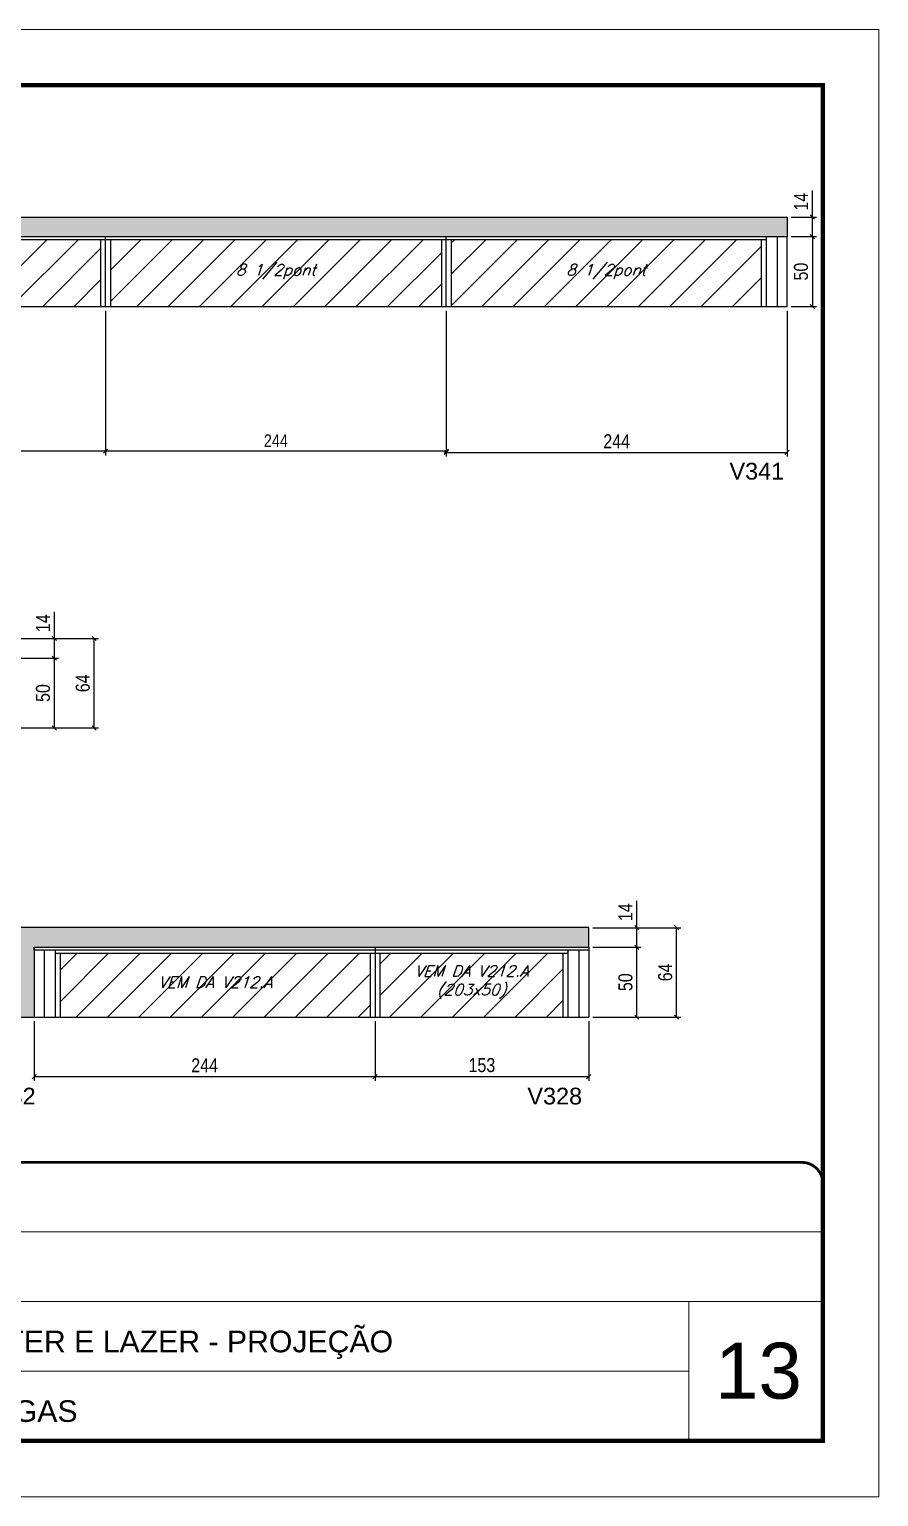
# Model space of a CAD drawing. Extents: x 13154 to 22413, y 1253 to 30260.
# Drawn here: x 14031 to 14639, y 25373 to 26423 of the extents above; entities that cross this region are included whole.
import ezdxf

# ---------------------------------------------------------------- set-up
doc = ezdxf.new("R2010")
doc.units = 0
doc.linetypes.add('CONTINUO', pattern=[0])
doc.linetypes.add('DASHED', pattern=[0.75, 0.5, -0.25])
for name, color, linetype in [('5', 5, 'Continuous'), ('COTA', 241, 'Continuous'), ('Painéis', 200, 'Continuous'), ('SARR_2.2x7', 40, 'Continuous'), ('SARR_3.5x7', 81, 'Continuous'), ('texto', 7, 'Continuous')]:
    doc.layers.add(name, color=color, linetype=linetype)
for name, color, linetype, lineweight in [('CARIMBO', 255, 'Continuous', 9), ('Folhas', 255, 'Continuous', 9), ('Hachura', 251, 'Continuous', 9), ('SARRAFO DE PRESSAO', 251, 'DASHED', 9)]:
    doc.layers.add(name, color=color, linetype=linetype, lineweight=lineweight)
doc.styles.add('ARIAL', font='arial.ttf')
doc.styles.add('COTA TECNICA', font='techl___.ttf', dxfattribs={"height": 10})
doc.styles.add('COTA TECNICA-50', font='techl___.ttf', dxfattribs={"height": 9})
doc.styles.add('Romans', font='romans.shx')
doc.styles.get("Standard").update_dxf_attribs({"font": 'arial.ttf'})
doc.dimstyles.new('COTA PAINEL-50', dxfattribs={"dimtxt": 9, "dimasz": 3, "dimexe": 3, "dimexo": 3, "dimgap": 3, "dimtad": 1, "dimdec": 1, "dimzin": 12, "dimdsep": 46, "dimtxsty": 'COTA TECNICA-50', "dimblk1": 'OBLIQUE', "dimblk2": 'OBLIQUE', "dimsah": 1, "dimcen": 0.9, "dimclrd": 4, "dimclre": 4, "dimclrt": 240, "dimadec": 1, "dimazin": 3, "dimtfac": 1, "dimtdec": 1, "dimtmove": 0, "dimatfit": 3, "dimfxl": 1, "dimtolj": 1, "dimtzin": 12, "dimarcsym": 0})
doc.dimstyles.new('PAINEL', dxfattribs={"dimtxt": 10, "dimasz": 3, "dimexe": 3, "dimexo": 3, "dimgap": 3, "dimtad": 1, "dimdec": 1, "dimzin": 12, "dimdsep": 46, "dimtxsty": 'COTA TECNICA', "dimblk1": 'OBLIQUE', "dimblk2": 'OBLIQUE', "dimsah": 1, "dimcen": 0.9, "dimclrd": 4, "dimclre": 4, "dimclrt": 240, "dimadec": 1, "dimazin": 3, "dimtfac": 1, "dimtdec": 1, "dimtmove": 0, "dimatfit": 3, "dimfxl": 1, "dimtolj": 1, "dimtzin": 12, "dimarcsym": 0})

# ---------------------------------------------------------------- blocks, each defined once
blk = doc.blocks.new('9999999999')
at = {"color": 30, "linetype": 'CONTINUO'}
for p, q in [((98564.6, 34379.6), (99584, 34379.6)), ((98564.6, 34329.8), (99488, 34329.8)), ((99584, 34329.8), (99488, 34329.8)), ((99488, 34329.8), (99488, 34230.2)), ((98564.6, 34280), (99488, 34280))]:
    blk.add_line(p, q, dxfattribs=at)
at = {"color": 30, "linetype": 'CONTINUO', "const_width": 2}
blk.add_lwpolyline([(99584, 34230.2), (99584, 34414.4, 0.414214), (99569, 34429.4), (98229, 34429.4, 0.414214), (98214, 34414.4), (98214, 34245.2, 0.414214), (98229, 34230.2), (99584, 34230.2)], format="xyb", dxfattribs=at)
at = {"layer": 'Folhas'}
blk.add_lwpolyline([(98139, 34190.2), (99624, 34190.2), (99624, 35240.2), (98139, 35240.2)], close=True, dxfattribs=at)
at = {"layer": 'Folhas', "color": 30, "const_width": 3}
blk.add_lwpolyline([(98214, 34230.2), (99584, 34230.2), (99584, 35200.2), (98214, 35200.2)], close=True, dxfattribs=at)
at = {"color": 7, "linetype": 'Continuous', "ltscale": 5, "style": 'ARIAL'}
for s, p in [('BUSINESS CENTER E LAZER - PROJEÇÃO', (98837.7, 34293.5)), ('LATERAIS DE VIGAS', (98837.7, 34243.7))]:
    blk.add_text(s, height=15.483, dxfattribs=at).set_placement(p)
blk = doc.blocks.new('_Oblique')
at = {"color": 0, "linetype": 'ByBlock', "lineweight": -2}
blk.add_line((-0.5, -0.5), (0.5, 0.5), dxfattribs=at)
blk = doc.blocks.new('*D222')
at = {"layer": 'COTA', "color": 4, "linetype": 'ByBlock', "lineweight": -2, "transparency": 16777216}
for p, q in [((14085.8, 26222.1), (14085.8, 26118.6)), ((14329.8, 26222.1), (14329.8, 26118.6)), ((14329.8, 26121.6), (14085.8, 26121.6))]:
    blk.add_line(p, q, dxfattribs=at)
at = {"layer": 'Defpoints', "color": 0, "linetype": 'ByBlock', "transparency": 16777216}
for p in [(14085.8, 26225.1), (14329.8, 26225.1), (14085.8, 26121.6)]:
    blk.add_point(p, dxfattribs=at)
at = {"layer": 'COTA', "color": 4, "linetype": 'ByBlock', "lineweight": -2, "transparency": 16777216, "xscale": 3, "yscale": 3, "zscale": 3, "rotation": 180}
blk.add_blockref('_Oblique', (14085.8, 26121.6), dxfattribs=at)
at = {"layer": 'COTA', "color": 4, "linetype": 'ByBlock', "lineweight": -2, "transparency": 16777216, "xscale": 3, "yscale": 3, "zscale": 3}
blk.add_blockref('_Oblique', (14329.8, 26121.6), dxfattribs=at)
at = {"layer": 'COTA', "color": 240, "linetype": 'ByBlock', "transparency": 16777216, "insert": (14207.8, 26129.1), "char_height": 9, "attachment_point": 5, "style": 'COTA TECNICA-50'}
blk.add_mtext('\\A1;244', dxfattribs=at)
blk = doc.blocks.new('*D1263')
at = {"layer": 'COTA', "color": 4, "linetype": 'ByBlock', "lineweight": -2, "transparency": 16777216}
for p, q in [((14329.8, 26222.1), (14329.8, 26117.7)), ((14573.8, 26222.1), (14573.8, 26117.7)), ((14329.8, 26120.7), (14573.8, 26120.7))]:
    blk.add_line(p, q, dxfattribs=at)
at = {"layer": 'Defpoints', "color": 0, "linetype": 'ByBlock', "transparency": 16777216}
for p in [(14329.8, 26225.1), (14573.8, 26225.1), (14573.8, 26120.7)]:
    blk.add_point(p, dxfattribs=at)
at = {"layer": 'COTA', "color": 4, "linetype": 'ByBlock', "lineweight": -2, "transparency": 16777216, "xscale": 3, "yscale": 3, "zscale": 3, "rotation": 180}
blk.add_blockref('_Oblique', (14329.8, 26120.7), dxfattribs=at)
at = {"layer": 'COTA', "color": 4, "linetype": 'ByBlock', "lineweight": -2, "transparency": 16777216, "xscale": 3, "yscale": 3, "zscale": 3}
blk.add_blockref('_Oblique', (14573.8, 26120.7), dxfattribs=at)
at = {"layer": 'COTA', "color": 240, "linetype": 'ByBlock', "transparency": 16777216, "insert": (14451.8, 26128.7), "char_height": 10, "attachment_point": 5, "style": 'COTA TECNICA'}
blk.add_mtext('\\A1;244', dxfattribs=at)
blk = doc.blocks.new('*D1264')
at = {"layer": 'COTA', "color": 4, "linetype": 'ByBlock', "lineweight": -2, "transparency": 16777216}
for p, q in [((14085.8, 26222.1), (14085.8, 26118.6)), ((13911.3, 26162.1), (13911.3, 26118.6)), ((14085.8, 26121.6), (13911.3, 26121.6))]:
    blk.add_line(p, q, dxfattribs=at)
at = {"layer": 'Defpoints', "color": 0, "linetype": 'ByBlock', "transparency": 16777216}
for p in [(14085.8, 26225.1), (13911.3, 26165.1), (13911.3, 26121.6)]:
    blk.add_point(p, dxfattribs=at)
at = {"layer": 'COTA', "color": 4, "linetype": 'ByBlock', "lineweight": -2, "transparency": 16777216, "xscale": 3, "yscale": 3, "zscale": 3, "rotation": 180}
blk.add_blockref('_Oblique', (13911.3, 26121.6), dxfattribs=at)
at = {"layer": 'COTA', "color": 4, "linetype": 'ByBlock', "lineweight": -2, "transparency": 16777216, "xscale": 3, "yscale": 3, "zscale": 3}
blk.add_blockref('_Oblique', (14085.8, 26121.6), dxfattribs=at)
at = {"layer": 'COTA', "color": 240, "linetype": 'ByBlock', "transparency": 16777216, "insert": (13998.6, 26129.7), "char_height": 10, "attachment_point": 5, "style": 'COTA TECNICA'}
blk.add_mtext('\\A1;174.5', dxfattribs=at)
blk = doc.blocks.new('*D1266')
at = {"layer": 'COTA', "color": 4, "linetype": 'ByBlock', "lineweight": -2, "transparency": 16777216}
for p, q in [((14576.8, 26275.1), (14594.9, 26275.1)), ((14591.9, 26275.1), (14591.9, 26225.1)), ((14576.8, 26225.1), (14594.9, 26225.1))]:
    blk.add_line(p, q, dxfattribs=at)
at = {"layer": 'Defpoints', "color": 0, "linetype": 'ByBlock', "transparency": 16777216}
for p in [(14573.8, 26275.1), (14573.8, 26225.1), (14591.9, 26225.1)]:
    blk.add_point(p, dxfattribs=at)
at = {"layer": 'COTA', "color": 4, "linetype": 'ByBlock', "lineweight": -2, "transparency": 16777216, "xscale": 3, "yscale": 3, "zscale": 3}
for p, rotation in [((14591.9, 26275.1), 90), ((14591.9, 26225.1), 270)]:
    blk.add_blockref('_Oblique', p, dxfattribs=dict(at, rotation=rotation))
at = {"layer": 'COTA', "color": 240, "linetype": 'ByBlock', "transparency": 16777216, "insert": (14583.8, 26250.1), "char_height": 10, "attachment_point": 5, "rotation": 90, "style": 'COTA TECNICA'}
blk.add_mtext('\\A1;50', dxfattribs=at)
blk = doc.blocks.new('*D1267')
at = {"layer": 'COTA', "color": 4, "linetype": 'ByBlock', "lineweight": -2, "transparency": 16777216}
for p, q in [((14591.9, 26289.1), (14591.9, 26308.2)), ((14576.8, 26289.1), (14594.9, 26289.1)), ((14591.9, 26275.1), (14591.9, 26289.1)), ((14576.8, 26275.1), (14594.9, 26275.1))]:
    blk.add_line(p, q, dxfattribs=at)
at = {"layer": 'Defpoints', "color": 0, "linetype": 'ByBlock', "transparency": 16777216}
for p in [(14573.8, 26289.1), (14591.9, 26289.1), (14573.8, 26275.1)]:
    blk.add_point(p, dxfattribs=at)
at = {"layer": 'COTA', "color": 4, "linetype": 'ByBlock', "lineweight": -2, "transparency": 16777216, "xscale": 3, "yscale": 3, "zscale": 3}
for p, rotation in [((14591.9, 26289.1), 90), ((14591.9, 26275.1), 270)]:
    blk.add_blockref('_Oblique', p, dxfattribs=dict(at, rotation=rotation))
at = {"layer": 'COTA', "color": 240, "linetype": 'ByBlock', "transparency": 16777216, "insert": (14583.8, 26300.1), "char_height": 10, "attachment_point": 5, "rotation": 90, "style": 'COTA TECNICA'}
blk.add_mtext('\\A1;14', dxfattribs=at)
blk = doc.blocks.new('*D1248')
at = {"layer": 'COTA', "color": 4, "linetype": 'ByBlock', "lineweight": -2, "transparency": 16777216}
for p, q in [((14017.8, 25973.5), (14052.2, 25973.5)), ((14049.2, 25923.5), (14049.2, 25973.5)), ((14017.8, 25923.5), (14052.2, 25923.5))]:
    blk.add_line(p, q, dxfattribs=at)
at = {"layer": 'Defpoints', "color": 0, "linetype": 'ByBlock', "transparency": 16777216}
for p in [(14014.8, 25973.5), (14049.2, 25973.5), (14014.8, 25923.5)]:
    blk.add_point(p, dxfattribs=at)
at = {"layer": 'COTA', "color": 4, "linetype": 'ByBlock', "lineweight": -2, "transparency": 16777216, "xscale": 3, "yscale": 3, "zscale": 3}
for p, rotation in [((14049.2, 25973.5), 90), ((14049.2, 25923.5), 270)]:
    blk.add_blockref('_Oblique', p, dxfattribs=dict(at, rotation=rotation))
at = {"layer": 'COTA', "color": 240, "linetype": 'ByBlock', "transparency": 16777216, "insert": (14041.1, 25948.5), "char_height": 10, "attachment_point": 5, "rotation": 90, "style": 'COTA TECNICA'}
blk.add_mtext('\\A1;50', dxfattribs=at)
blk = doc.blocks.new('*D1249')
at = {"layer": 'COTA', "color": 4, "linetype": 'ByBlock', "lineweight": -2, "transparency": 16777216}
for p, q in [((14017.8, 25987.5), (14080.7, 25987.5)), ((14077.7, 25923.5), (14077.7, 25987.5)), ((14017.8, 25923.5), (14080.7, 25923.5))]:
    blk.add_line(p, q, dxfattribs=at)
at = {"layer": 'Defpoints', "color": 0, "linetype": 'ByBlock', "transparency": 16777216}
for p in [(14014.8, 25987.5), (14077.7, 25987.5), (14014.8, 25923.5)]:
    blk.add_point(p, dxfattribs=at)
at = {"layer": 'COTA', "color": 4, "linetype": 'ByBlock', "lineweight": -2, "transparency": 16777216, "xscale": 3, "yscale": 3, "zscale": 3}
for p, rotation in [((14077.7, 25987.5), 90), ((14077.7, 25923.5), 270)]:
    blk.add_blockref('_Oblique', p, dxfattribs=dict(at, rotation=rotation))
at = {"layer": 'COTA', "color": 240, "linetype": 'ByBlock', "transparency": 16777216, "insert": (14069.6, 25955.5), "char_height": 10, "attachment_point": 5, "rotation": 90, "style": 'COTA TECNICA'}
blk.add_mtext('\\A1;64', dxfattribs=at)
blk = doc.blocks.new('*D1250')
at = {"layer": 'COTA', "color": 4, "linetype": 'ByBlock', "lineweight": -2, "transparency": 16777216}
for p, q in [((14049.2, 25987.5), (14049.2, 26006.6)), ((14017.8, 25987.5), (14052.2, 25987.5)), ((14049.2, 25973.5), (14049.2, 25987.5)), ((14017.8, 25973.5), (14052.2, 25973.5))]:
    blk.add_line(p, q, dxfattribs=at)
at = {"layer": 'Defpoints', "color": 0, "linetype": 'ByBlock', "transparency": 16777216}
for p in [(14014.8, 25987.5), (14049.2, 25987.5), (14014.8, 25973.5)]:
    blk.add_point(p, dxfattribs=at)
at = {"layer": 'COTA', "color": 4, "linetype": 'ByBlock', "lineweight": -2, "transparency": 16777216, "xscale": 3, "yscale": 3, "zscale": 3}
for p, rotation in [((14049.2, 25987.5), 90), ((14049.2, 25973.5), 270)]:
    blk.add_blockref('_Oblique', p, dxfattribs=dict(at, rotation=rotation))
at = {"layer": 'COTA', "color": 240, "linetype": 'ByBlock', "transparency": 16777216, "insert": (14041.1, 25998.5), "char_height": 10, "attachment_point": 5, "rotation": 90, "style": 'COTA TECNICA'}
blk.add_mtext('\\A1;14', dxfattribs=at)
blk = doc.blocks.new('*D1253')
at = {"layer": 'COTA', "color": 4, "linetype": 'ByBlock', "lineweight": -2, "transparency": 16777216}
for p, q in [((14034.8, 25713.6), (14034.8, 25671)), ((14278.8, 25713.6), (14278.8, 25671)), ((14034.8, 25674), (14278.8, 25674))]:
    blk.add_line(p, q, dxfattribs=at)
at = {"layer": 'Defpoints', "color": 0, "linetype": 'ByBlock', "transparency": 16777216}
for p in [(14034.8, 25716.6), (14278.8, 25716.6), (14278.8, 25674)]:
    blk.add_point(p, dxfattribs=at)
at = {"layer": 'COTA', "color": 4, "linetype": 'ByBlock', "lineweight": -2, "transparency": 16777216, "xscale": 3, "yscale": 3, "zscale": 3, "rotation": 180}
blk.add_blockref('_Oblique', (14034.8, 25674), dxfattribs=at)
at = {"layer": 'COTA', "color": 4, "linetype": 'ByBlock', "lineweight": -2, "transparency": 16777216, "xscale": 3, "yscale": 3, "zscale": 3}
blk.add_blockref('_Oblique', (14278.8, 25674), dxfattribs=at)
at = {"layer": 'COTA', "color": 240, "linetype": 'ByBlock', "transparency": 16777216, "insert": (14156.8, 25682.1), "char_height": 10, "attachment_point": 5, "style": 'COTA TECNICA'}
blk.add_mtext('\\A1;244', dxfattribs=at)
blk = doc.blocks.new('*D1254')
at = {"layer": 'COTA', "color": 4, "linetype": 'ByBlock', "lineweight": -2, "transparency": 16777216}
for p, q in [((14278.8, 25713.6), (14278.8, 25671)), ((14431.8, 25713.6), (14431.8, 25671)), ((14278.8, 25674), (14431.8, 25674))]:
    blk.add_line(p, q, dxfattribs=at)
at = {"layer": 'Defpoints', "color": 0, "linetype": 'ByBlock', "transparency": 16777216}
for p in [(14278.8, 25716.6), (14431.8, 25716.6), (14431.8, 25674)]:
    blk.add_point(p, dxfattribs=at)
at = {"layer": 'COTA', "color": 4, "linetype": 'ByBlock', "lineweight": -2, "transparency": 16777216, "xscale": 3, "yscale": 3, "zscale": 3, "rotation": 180}
blk.add_blockref('_Oblique', (14278.8, 25674), dxfattribs=at)
at = {"layer": 'COTA', "color": 4, "linetype": 'ByBlock', "lineweight": -2, "transparency": 16777216, "xscale": 3, "yscale": 3, "zscale": 3}
blk.add_blockref('_Oblique', (14431.8, 25674), dxfattribs=at)
at = {"layer": 'COTA', "color": 240, "linetype": 'ByBlock', "transparency": 16777216, "insert": (14355.3, 25682.2), "char_height": 10, "attachment_point": 5, "style": 'COTA TECNICA'}
blk.add_mtext('\\A1;153', dxfattribs=at)
blk = doc.blocks.new('*D218')
at = {"layer": 'COTA', "color": 4, "linetype": 'ByBlock', "lineweight": -2, "transparency": 16777216}
for p, q in [((14434.8, 25766.6), (14469.2, 25766.6)), ((14466.2, 25716.6), (14466.2, 25766.6)), ((14434.8, 25716.6), (14469.2, 25716.6))]:
    blk.add_line(p, q, dxfattribs=at)
at = {"layer": 'Defpoints', "color": 0, "linetype": 'ByBlock', "transparency": 16777216}
for p in [(14431.8, 25766.6), (14466.2, 25766.6), (14431.8, 25716.6)]:
    blk.add_point(p, dxfattribs=at)
at = {"layer": 'COTA', "color": 4, "linetype": 'ByBlock', "lineweight": -2, "transparency": 16777216, "xscale": 3, "yscale": 3, "zscale": 3}
for p, rotation in [((14466.2, 25766.6), 90), ((14466.2, 25716.6), 270)]:
    blk.add_blockref('_Oblique', p, dxfattribs=dict(at, rotation=rotation))
at = {"layer": 'COTA', "color": 240, "linetype": 'ByBlock', "transparency": 16777216, "insert": (14458.1, 25741.6), "char_height": 10, "attachment_point": 5, "rotation": 90, "style": 'COTA TECNICA'}
blk.add_mtext('\\A1;50', dxfattribs=at)
blk = doc.blocks.new('*D219')
at = {"layer": 'COTA', "color": 4, "linetype": 'ByBlock', "lineweight": -2, "transparency": 16777216}
for p, q in [((14434.8, 25780.6), (14497.7, 25780.6)), ((14494.7, 25716.6), (14494.7, 25780.6)), ((14434.8, 25716.6), (14497.7, 25716.6))]:
    blk.add_line(p, q, dxfattribs=at)
at = {"layer": 'Defpoints', "color": 0, "linetype": 'ByBlock', "transparency": 16777216}
for p in [(14431.8, 25780.6), (14494.7, 25780.6), (14431.8, 25716.6)]:
    blk.add_point(p, dxfattribs=at)
at = {"layer": 'COTA', "color": 4, "linetype": 'ByBlock', "lineweight": -2, "transparency": 16777216, "xscale": 3, "yscale": 3, "zscale": 3}
for p, rotation in [((14494.7, 25780.6), 90), ((14494.7, 25716.6), 270)]:
    blk.add_blockref('_Oblique', p, dxfattribs=dict(at, rotation=rotation))
at = {"layer": 'COTA', "color": 240, "linetype": 'ByBlock', "transparency": 16777216, "insert": (14486.6, 25748.6), "char_height": 10, "attachment_point": 5, "rotation": 90, "style": 'COTA TECNICA'}
blk.add_mtext('\\A1;64', dxfattribs=at)
blk = doc.blocks.new('*D220')
at = {"layer": 'COTA', "color": 4, "linetype": 'ByBlock', "lineweight": -2, "transparency": 16777216}
for p, q in [((14466.2, 25780.6), (14466.2, 25799.7)), ((14434.8, 25780.6), (14469.2, 25780.6)), ((14466.2, 25766.6), (14466.2, 25780.6)), ((14434.8, 25766.6), (14469.2, 25766.6))]:
    blk.add_line(p, q, dxfattribs=at)
at = {"layer": 'Defpoints', "color": 0, "linetype": 'ByBlock', "transparency": 16777216}
for p in [(14431.8, 25780.6), (14466.2, 25780.6), (14431.8, 25766.6)]:
    blk.add_point(p, dxfattribs=at)
at = {"layer": 'COTA', "color": 4, "linetype": 'ByBlock', "lineweight": -2, "transparency": 16777216, "xscale": 3, "yscale": 3, "zscale": 3}
for p, rotation in [((14466.2, 25780.6), 90), ((14466.2, 25766.6), 270)]:
    blk.add_blockref('_Oblique', p, dxfattribs=dict(at, rotation=rotation))
at = {"layer": 'COTA', "color": 240, "linetype": 'ByBlock', "transparency": 16777216, "insert": (14458.1, 25791.7), "char_height": 10, "attachment_point": 5, "rotation": 90, "style": 'COTA TECNICA'}
blk.add_mtext('\\A1;14', dxfattribs=at)

msp = doc.modelspace()

# ---------------------------------------------------------------- hatches: boundary and pattern name
at = {"layer": 'COTA', "linetype": 'ByBlock'}
h = msp.add_hatch(dxfattribs=at)
h.set_pattern_fill('AR-CONC', color=256, scale=0.03)
h.set_pattern_definition([(50, (-115866.6203, -5371.0305), (5.46554007, -0.47817257), [0.5715, -6.2865]), (355, (-115866.62, -5371.0305), (-1.05730264, 5.73170536), [0.4572, -5.02921753]), (100.4514447, (-115866.165, -5371.0704), (4.40823741, 5.25353256), [0.48570026, -5.34270734]), (46.1842, (-115866.62, -5369.5065), (8.13237123, -1.26126984), [0.85725, -9.42975]), (96.6355576, (-115865.9426, -5369.612), (7.122124, 7.42278374), [0.7285507, -8.01406824]), (351.184151, (-115866.62, -5369.5065), (7.122124, 7.42278374), [0.685799, -7.54379196]), (21, (-115865.8583, -5369.8875), (4.54843174, -3.06795595), [0.5715, -6.2865]), (326, (-115865.858, -5369.8875), (1.85406085, 5.52563898), [0.4572, -5.0292]), (71.451445, (-115865.479, -5370.143), (6.40249258, 2.45768307), [0.48570026, -5.34269813]), (37.5, (-115866.6203, -5371.0305), (0.092658098, 2.536651166), [0, -4.96824, 0, -5.1054, 0, -5.04825]), (7.5, (-115866.6203, -5371.0305), (2.004589875, 3.005417245), [0, -2.91084, 0, -4.85394, 0, -1.92405]), (327.5, (-115868.3195, -5371.0305), (4.067717855, -0.17186232), [0, -1.905, 0, -5.9436, 0, -7.8867]), (317.5, (-115869.0815, -5371.0305), (4.44387544, 0.76279473), [0, -2.4765, 0, -3.94716, 0, -5.6007])])
h.paths.add_polyline_path([(13911.32, 26275.08), (14573.82, 26275.08), (14573.82, 26289.08), (13735.32, 26289.08), (13735.32, 26275.08), (13881.32, 26275.08), (13881.32, 26165.08), (13911.32, 26165.08), (13911.32, 26225.08)])
h = msp.add_hatch(dxfattribs=at)
h.set_pattern_fill('AR-CONC', color=256, scale=0.03)
h.set_pattern_definition([(50, (-115866.6203, -5427.928), (5.46554007, -0.47817257), [0.5715, -6.2865]), (355, (-115866.62, -5427.928), (-1.05730264, 5.73170536), [0.4572, -5.02921753]), (100.4514447, (-115866.165, -5427.968), (4.40823741, 5.25353256), [0.48570026, -5.34270734]), (46.1842, (-115866.62, -5426.404), (8.13237123, -1.26126984), [0.85725, -9.42975]), (96.6355576, (-115865.9426, -5426.509), (7.122124, 7.42278374), [0.7285507, -8.01406824]), (351.184151, (-115866.62, -5426.404), (7.122124, 7.42278374), [0.685799, -7.54379196]), (21, (-115865.8583, -5426.785), (4.54843174, -3.06795595), [0.5715, -6.2865]), (326, (-115865.858, -5426.785), (1.85406085, 5.52563898), [0.4572, -5.0292]), (71.451445, (-115865.479, -5427.041), (6.40249258, 2.45768307), [0.48570026, -5.34269813]), (37.5, (-115866.6203, -5427.9281), (0.092658098, 2.536651166), [0, -4.96824, 0, -5.1054, 0, -5.04825]), (7.5, (-115866.6203, -5427.928), (2.004589875, 3.005417245), [0, -2.91084, 0, -4.85394, 0, -1.92405]), (327.5, (-115868.3195, -5427.9281), (4.067717855, -0.17186232), [0, -1.905, 0, -5.9436, 0, -7.8867]), (317.5, (-115869.0815, -5427.928), (4.44387544, 0.76279473), [0, -2.4765, 0, -3.94716, 0, -5.6007])])
h.paths.add_polyline_path([(14004.82, 25716.62), (14034.82, 25716.62), (14034.82, 25766.62), (14431.82, 25766.62), (14431.82, 25780.62), (13299.32, 25780.62), (13299.32, 25766.62), (14004.82, 25766.62)])
at = {"layer": 'Hachura', "linetype": 'ByBlock'}
h = msp.add_hatch(dxfattribs=at)
h.set_pattern_fill('ANSI31', color=256, scale=5)
h.set_pattern_definition([(45, (-115866.62, -5371.03), (-11.2253202, 11.2253202), [])])
h.paths.add_polyline_path([(14082.32, 26225.08), (14082.32, 26272.88), (13931.82, 26272.88), (13931.82, 26225.08)])
h.paths.add_polyline_path([(14089.32, 26272.88), (14089.32, 26225.08), (14326.32, 26225.08), (14326.32, 26272.88)])
h.paths.add_polyline_path([(14555.32, 26225.08), (14555.32, 26272.88), (14333.32, 26272.88), (14333.32, 26225.08)])
h = msp.add_hatch(dxfattribs=at)
h.set_pattern_fill('ANSI31', color=256, scale=5)
h.paths.add_polyline_path([(14275.32, 25716.62), (14275.32, 25762.42), (14053.32, 25762.42), (14053.32, 25716.62)])
h.paths.add_polyline_path([(14413.32, 25716.62), (14413.32, 25762.42), (14282.32, 25762.42), (14282.32, 25716.62)])

# ---------------------------------------------------------------- linework, layer by layer
at = {"layer": 'COTA', "linetype": 'ByBlock'}
for p, q in [((13735.32, 26289.08), (14573.82, 26289.08)), ((14573.82, 26289.08), (14573.82, 26275.08)), ((14431.82, 25780.62), (13299.32, 25780.62)), ((14431.82, 25766.62), (14431.82, 25780.62)), ((14004.82, 25716.62), (14034.82, 25716.62))]:
    msp.add_line(p, q, dxfattribs=at)
at = {"layer": 'Painéis', "linetype": 'Continuous'}
for p, q in [((14573.82, 26275.08), (13911.32, 26275.08)), ((14085.82, 26225.08), (14085.82, 26275.08)), ((14329.82, 26225.08), (14329.82, 26275.08)), ((14573.82, 26225.08), (14573.82, 26275.08)), ((13911.32, 26225.08), (14573.82, 26225.08)), ((14034.82, 25766.62), (14034.82, 25716.62)), ((14034.82, 25766.62), (14431.82, 25766.62)), ((14278.82, 25766.62), (14278.82, 25716.62)), ((14431.82, 25766.62), (14431.82, 25716.62)), ((14034.82, 25716.62), (14431.82, 25716.62))]:
    msp.add_line(p, q, dxfattribs=at)
msp.add_lwpolyline([(14034.82, 25766.62), (14431.82, 25766.62), (14431.82, 25764.62), (14034.82, 25764.62)], close=True, dxfattribs=at)
at = {"layer": 'SARR_2.2x7', "linetype": 'Continuous'}
for p, q in [((14085.82, 26272.88), (13928.32, 26272.88)), ((14329.82, 26272.88), (14085.82, 26272.88)), ((14558.82, 26272.88), (14329.82, 26272.88)), ((14566.82, 26275.08), (14566.82, 26225.08)), ((14041.82, 25764.62), (14041.82, 25716.62)), ((14049.82, 25762.42), (14278.82, 25762.42)), ((14278.82, 25762.42), (14416.82, 25762.42)), ((14424.82, 25764.62), (14424.82, 25716.62))]:
    msp.add_line(p, q, dxfattribs=at)
at = {"layer": 'SARR_3.5x7'}
for p, q in [((14082.32, 26272.88), (14082.32, 26225.08)), ((14089.32, 26272.88), (14089.32, 26225.08)), ((14326.32, 26272.88), (14326.32, 26225.08)), ((14333.32, 26272.88), (14333.32, 26225.08)), ((14555.32, 26272.88), (14555.32, 26225.08)), ((14558.82, 26275.08), (14558.82, 26225.08)), ((14049.82, 25764.62), (14049.82, 25716.62)), ((14053.32, 25762.42), (14053.32, 25716.62)), ((14275.32, 25762.42), (14275.32, 25716.62)), ((14282.32, 25762.42), (14282.32, 25716.62)), ((14413.32, 25762.42), (14413.32, 25716.62)), ((14416.82, 25764.62), (14416.82, 25716.62))]:
    msp.add_line(p, q, dxfattribs=at)

# ---------------------------------------------------------------- block references
at = {"layer": 'SARRAFO DE PRESSAO', "color": 6, "linetype": 'ByBlock'}
msp.add_blockref('9999999999', (-84984.6, -8816.76), dxfattribs=at)

# ---------------------------------------------------------------- texts
at = {"layer": '5', "linetype": 'Continuous'}
for s, rotation, p in [('V341', 0.00004, (14532.56, 26101.27)), ('V332', 359.99996, (13996.65, 25654.08)), ('V328', 359.99996, (14387.89, 25654.08))]:
    msp.add_text(s, height=12, rotation=rotation, dxfattribs=at).set_placement(p)
at = {"layer": 'CARIMBO', "style": 'ARIAL'}
msp.add_text('13', height=40, dxfattribs=at).set_placement((14522.24, 25443.59))
at = {"layer": 'texto', "color": 2, "char_height": 8, "attachment_point": 5, "style": 'Romans'}
for s, insert in [('{\\Q19;\\C256;8 1/2pont}', (14207.82, 26250.08)), ('{\\Q19;\\C256;8 1/2pont}', (14444.32, 26250.08)), ('{\\Q19;\\C256;VEM DA V212.A\\P(203x50)}', (14347.82, 25741.62)), ('{\\Q19;\\C256;VEM DA V212.A}', (14164.32, 25741.62))]:
    msp.add_mtext(s, dxfattribs=dict(at, insert=insert))

# ---------------------------------------------------------------- dimensions: what is measured, and where the dimension line sits
at = {"layer": 'COTA', "linetype": 'ByBlock'}
for base, p1, p2, angle, picture, middle in [((14591.9, 26289.08), (14573.82, 26275.08), (14573.82, 26289.08), 90, '*D1267', (14583.82, 26300.14)), ((14591.9, 26225.08), (14573.82, 26275.08), (14573.82, 26225.08), 90, '*D1266', (14583.79, 26250.08)), ((13911.32, 26121.57), (14085.82, 26225.08), (13911.32, 26165.08), 180, '*D1264', (13998.57, 26129.68)), ((14049.16, 25987.46), (14014.82, 25973.46), (14014.82, 25987.46), 90, '*D1250', (14041.09, 25998.52)), ((14077.73, 25987.46), (14014.82, 25923.46), (14014.82, 25987.46), 90, '*D1249', (14069.63, 25955.46)), ((14049.16, 25973.46), (14014.82, 25923.46), (14014.82, 25973.46), 90, '*D1248', (14041.05, 25948.46)), ((14466.16, 25780.62), (14431.82, 25766.62), (14431.82, 25780.62), 90, '*D220', (14458.09, 25791.68)), ((14494.73, 25780.62), (14431.82, 25716.62), (14431.82, 25780.62), 90, '*D219', (14486.63, 25748.62)), ((14466.16, 25766.62), (14431.82, 25716.62), (14431.82, 25766.62), 90, '*D218', (14458.05, 25741.62))]:
    dim = msp.add_linear_dim(base=base, p1=p1, p2=p2, angle=angle, dimstyle='PAINEL', dxfattribs=at)
    dim.commit()
    dim.dimension.update_dxf_attribs({"geometry": picture, "text_midpoint": middle})
dim = msp.add_linear_dim(base=(14085.82, 26121.57), p1=(14329.82, 26225.08), p2=(14085.82, 26225.08), dimstyle='COTA PAINEL-50', override={"dimarcsym": 1}, dxfattribs=at)
dim.commit()
dim.dimension.update_dxf_attribs({"geometry": '*D222', "text_midpoint": (14207.82, 26129.13)})
for base, p1, p2, picture, middle in [((14573.82, 26120.67), (14329.82, 26225.08), (14573.82, 26225.08), '*D1263', (14451.82, 26128.74)), ((14278.82, 25673.98), (14034.82, 25716.62), (14278.82, 25716.62), '*D1253', (14156.82, 25682.05)), ((14431.82, 25673.98), (14278.82, 25716.62), (14431.82, 25716.62), '*D1254', (14355.32, 25682.2))]:
    dim = msp.add_linear_dim(base=base, p1=p1, p2=p2, dimstyle='PAINEL', dxfattribs=at)
    dim.commit()
    dim.dimension.update_dxf_attribs({"geometry": picture, "text_midpoint": middle})

doc.saveas('drawing.dxf')
